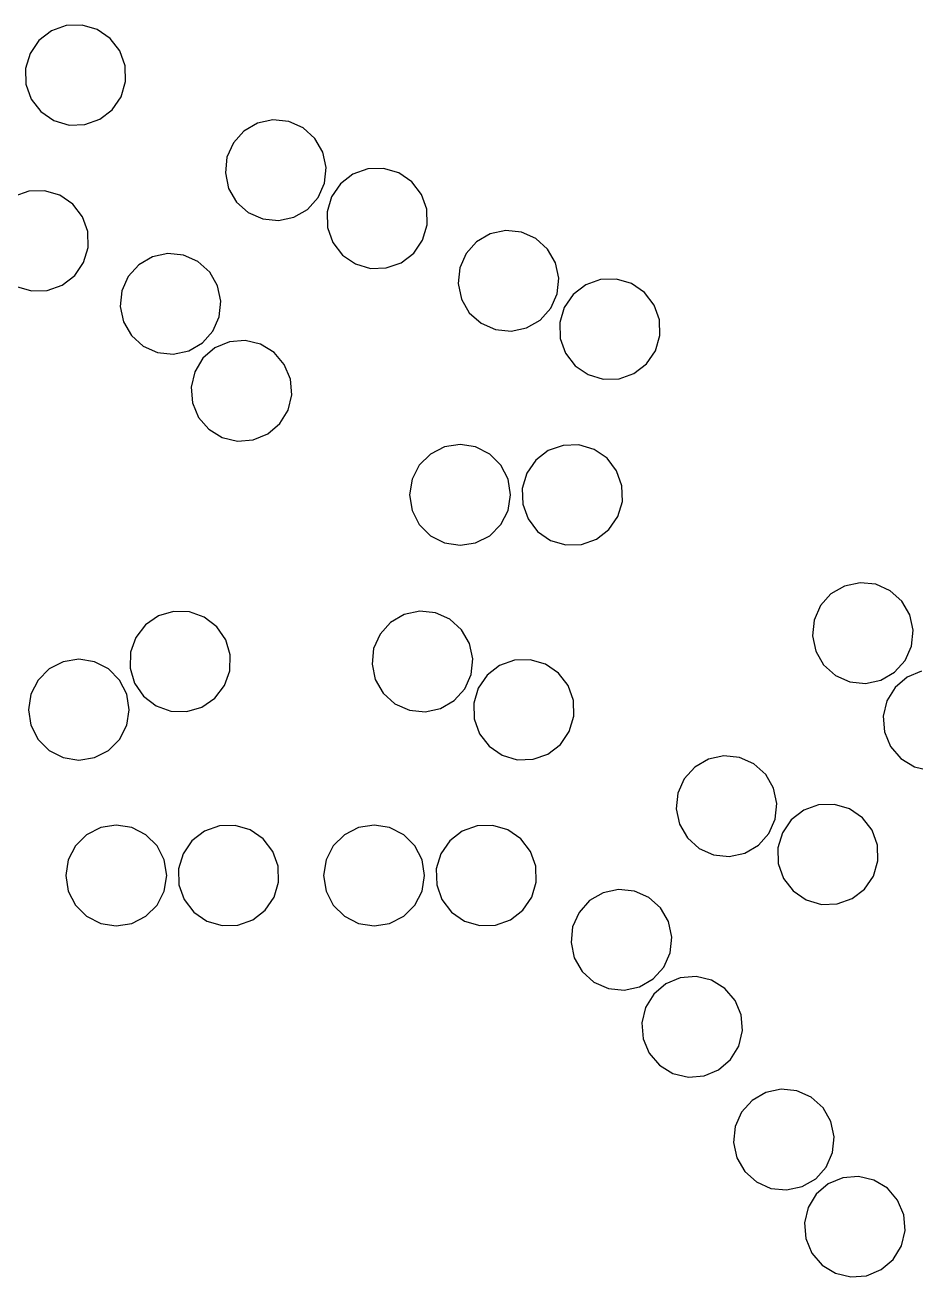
# Model space of a CAD drawing. Header units: metres. Extents: x -351 to 351, y -124 to 360.
# Drawn here: x 166.7 to 255, y 184.2 to 308.4 of the extents above; entities that cross this region are included whole.
import ezdxf

# ---------------------------------------------------------------- set-up
doc = ezdxf.new("R2010")
doc.units = ezdxf.units.M

msp = doc.modelspace()

# ---------------------------------------------------------------- linework, layer by layer
for p, q in [((170.80298, 308.33817, -623.5383), (169.32878, 307.81476, -623.5383)), ((172.36674, 308.3804, -623.5383), (170.80298, 308.33817, -623.5383)), ((173.86703, 307.93732, -623.5383), (172.36674, 308.3804, -623.5383)), ((175.15698, 307.05234, -623.5383), (173.86703, 307.93732, -623.5383)), ((168.08849, 306.86145, -623.5383), (167.20349, 305.5715, -623.5383)), ((169.32878, 307.81476, -623.5383), (168.08849, 306.86145, -623.5383)), ((176.1103, 305.812, -623.5383), (175.15698, 307.05234, -623.5383)), ((167.20349, 305.5715, -623.5383), (166.7604, 304.07123, -623.5383)), ((176.6337, 304.33783, -623.5383), (176.1103, 305.812, -623.5383)), ((176.67593, 302.77405, -623.5383), (176.6337, 304.33783, -623.5383)), ((166.7604, 304.07123, -623.5383), (166.80264, 302.50745, -623.5383)), ((166.80264, 302.50745, -623.5383), (167.32603, 301.03326, -623.5383)), ((176.23285, 301.27377, -623.5383), (176.67593, 302.77405, -623.5383)), ((167.32603, 301.03326, -623.5383), (168.27936, 299.79294, -623.5383)), ((175.34785, 299.98383, -623.5383), (176.23285, 301.27377, -623.5383)), ((168.27936, 299.79294, -623.5383), (169.5693, 298.90796, -623.5383)), ((174.10756, 299.03052, -623.5383), (175.34785, 299.98383, -623.5383)), ((169.5693, 298.90796, -623.5383), (171.0696, 298.46487, -623.5383)), ((171.0696, 298.46487, -623.5383), (172.63336, 298.5071, -623.5383)), ((172.63336, 298.5071, -623.5383), (174.10756, 299.03052, -623.5383)), ((189.75426, 298.6465, -623.5383), (188.40077, 297.86212, -623.5383)), ((191.28387, 298.97424, -623.5383), (189.75426, 298.6465, -623.5383)), ((192.83992, 298.81326, -623.5383), (191.28387, 298.97424, -623.5383)), ((194.27007, 298.17935, -623.5383), (192.83992, 298.81326, -623.5383)), ((195.43431, 297.1345, -623.5383), (194.27007, 298.17935, -623.5383)), ((188.40077, 297.86212, -623.5383), (187.35593, 296.69788, -623.5383)), ((196.21869, 295.781, -623.5383), (195.43431, 297.1345, -623.5383)), ((187.35593, 296.69788, -623.5383), (186.72198, 295.26773, -623.5383)), ((196.54645, 294.25137, -623.5383), (196.21869, 295.781, -623.5383)), ((186.72198, 295.26773, -623.5383), (186.561, 293.7117, -623.5383)), ((186.561, 293.7117, -623.5383), (186.88876, 292.18207, -623.5383)), ((196.38547, 292.69534, -623.5383), (196.54645, 294.25137, -623.5383)), ((199.21031, 293.59204, -623.5383), (197.97002, 292.63873, -623.5383)), ((200.68451, 294.11545, -623.5383), (199.21031, 293.59204, -623.5383)), ((202.24828, 294.15768, -623.5383), (200.68451, 294.11545, -623.5383)), ((203.74857, 293.7146, -623.5383), (202.24828, 294.15768, -623.5383)), ((205.03851, 292.82962, -623.5383), (203.74857, 293.7146, -623.5383)), ((167.08932, 291.89493, -623.5383), (165.61513, 291.37152, -623.5383)), ((168.65309, 291.93716, -623.5383), (167.08932, 291.89493, -623.5383)), ((170.15338, 291.49408, -623.5383), (168.65309, 291.93716, -623.5383)), ((186.88876, 292.18207, -623.5383), (187.67314, 290.82858, -623.5383)), ((195.75153, 291.2652, -623.5383), (196.38547, 292.69534, -623.5383)), ((197.97002, 292.63873, -623.5383), (197.08502, 291.3488, -623.5383)), ((205.99184, 291.5893, -623.5383), (205.03851, 292.82962, -623.5383)), ((171.44333, 290.6091, -623.5383), (170.15338, 291.49408, -623.5383)), ((172.39665, 289.36877, -623.5383), (171.44333, 290.6091, -623.5383)), ((187.67314, 290.82858, -623.5383), (188.8374, 289.78372, -623.5383)), ((194.70668, 290.10095, -623.5383), (195.75153, 291.2652, -623.5383)), ((197.08502, 291.3488, -623.5383), (196.64194, 289.8485, -623.5383)), ((206.51523, 290.1151, -623.5383), (205.99184, 291.5893, -623.5383)), ((172.92004, 287.8946, -623.5383), (172.39665, 289.36877, -623.5383)), ((188.8374, 289.78372, -623.5383), (190.26753, 289.1498, -623.5383)), ((191.82358, 288.98883, -623.5383), (193.3532, 289.31656, -623.5383)), ((193.3532, 289.31656, -623.5383), (194.70668, 290.10095, -623.5383)), ((196.64194, 289.8485, -623.5383), (196.68417, 288.28473, -623.5383)), ((206.55746, 288.55133, -623.5383), (206.51523, 290.1151, -623.5383)), ((190.26753, 289.1498, -623.5383), (191.82358, 288.98883, -623.5383)), ((196.68417, 288.28473, -623.5383), (197.20757, 286.81055, -623.5383)), ((206.11438, 287.05106, -623.5383), (206.55746, 288.55133, -623.5383)), ((172.96228, 286.3308, -623.5383), (172.92004, 287.8946, -623.5383)), ((205.22939, 285.7611, -623.5383), (206.11438, 287.05106, -623.5383)), ((211.46313, 286.88507, -623.5383), (210.41829, 285.72083, -623.5383)), ((212.81662, 287.66946, -623.5383), (211.46313, 286.88507, -623.5383)), ((214.34624, 287.9972, -623.5383), (212.81662, 287.66946, -623.5383)), ((215.90228, 287.8362, -623.5383), (214.34624, 287.9972, -623.5383)), ((217.33243, 287.2023, -623.5383), (215.90228, 287.8362, -623.5383)), ((218.49667, 286.15744, -623.5383), (217.33243, 287.2023, -623.5383)), ((172.5192, 284.83054, -623.5383), (172.96228, 286.3308, -623.5383)), ((180.86383, 285.72305, -623.5383), (179.33421, 285.39532, -623.5383)), ((182.41988, 285.56207, -623.5383), (180.86383, 285.72305, -623.5383)), ((197.20757, 286.81055, -623.5383), (198.16089, 285.57022, -623.5383)), ((203.98909, 284.8078, -623.5383), (205.22939, 285.7611, -623.5383)), ((210.41829, 285.72083, -623.5383), (209.78435, 284.29068, -623.5383)), ((219.28105, 284.80396, -623.5383), (218.49667, 286.15744, -623.5383)), ((171.6342, 283.5406, -623.5383), (172.5192, 284.83054, -623.5383)), ((177.98073, 284.61093, -623.5383), (176.93588, 283.4467, -623.5383)), ((179.33421, 285.39532, -623.5383), (177.98073, 284.61093, -623.5383)), ((183.85002, 284.92816, -623.5383), (182.41988, 285.56207, -623.5383)), ((185.01425, 283.8833, -623.5383), (183.85002, 284.92816, -623.5383)), ((198.16089, 285.57022, -623.5383), (199.45084, 284.68524, -623.5383)), ((199.45084, 284.68524, -623.5383), (200.95113, 284.24216, -623.5383)), ((202.5149, 284.2844, -623.5383), (203.98909, 284.8078, -623.5383)), ((219.6088, 283.27432, -623.5383), (219.28105, 284.80396, -623.5383)), ((170.3939, 282.58728, -623.5383), (171.6342, 283.5406, -623.5383)), ((176.93588, 283.4467, -623.5383), (176.30194, 282.01654, -623.5383)), ((185.79865, 282.52982, -623.5383), (185.01425, 283.8833, -623.5383)), ((200.95113, 284.24216, -623.5383), (202.5149, 284.2844, -623.5383)), ((209.78435, 284.29068, -623.5383), (209.62338, 282.73465, -623.5383)), ((219.44783, 281.7183, -623.5383), (219.6088, 283.27432, -623.5383)), ((223.74687, 283.1384, -623.5383), (222.27267, 282.615, -623.5383)), ((225.31064, 283.18063, -623.5383), (223.74687, 283.1384, -623.5383)), ((226.81093, 282.73755, -623.5383), (225.31064, 283.18063, -623.5383)), ((165.85565, 282.46472, -623.5383), (167.35594, 282.02164, -623.5383)), ((167.35594, 282.02164, -623.5383), (168.91971, 282.06387, -623.5383)), ((168.91971, 282.06387, -623.5383), (170.3939, 282.58728, -623.5383)), ((176.30194, 282.01654, -623.5383), (176.14098, 280.4605, -623.5383)), ((186.12639, 281.00018, -623.5383), (185.79865, 282.52982, -623.5383)), ((209.62338, 282.73465, -623.5383), (209.95113, 281.20502, -623.5383)), ((222.27267, 282.615, -623.5383), (221.03238, 281.66168, -623.5383)), ((228.10088, 281.85257, -623.5383), (226.81093, 282.73755, -623.5383)), ((185.96542, 279.44415, -623.5383), (186.12639, 281.00018, -623.5383)), ((209.95113, 281.20502, -623.5383), (210.7355, 279.85153, -623.5383)), ((218.81389, 280.28815, -623.5383), (219.44783, 281.7183, -623.5383)), ((221.03238, 281.66168, -623.5383), (220.14737, 280.37173, -623.5383)), ((229.0542, 280.61224, -623.5383), (228.10088, 281.85257, -623.5383)), ((176.14098, 280.4605, -623.5383), (176.46872, 278.93088, -623.5383)), ((185.33148, 278.014, -623.5383), (185.96542, 279.44415, -623.5383)), ((210.7355, 279.85153, -623.5383), (211.89977, 278.80667, -623.5383)), ((217.76904, 279.1239, -623.5383), (218.81389, 280.28815, -623.5383)), ((220.14737, 280.37173, -623.5383), (219.7043, 278.87146, -623.5383)), ((229.57759, 279.13806, -623.5383), (229.0542, 280.61224, -623.5383)), ((176.46872, 278.93088, -623.5383), (177.25311, 277.5774, -623.5383)), ((211.89977, 278.80667, -623.5383), (213.3299, 278.17276, -623.5383)), ((213.3299, 278.17276, -623.5383), (214.88594, 278.01178, -623.5383)), ((214.88594, 278.01178, -623.5383), (216.41556, 278.3395, -623.5383)), ((216.41556, 278.3395, -623.5383), (217.76904, 279.1239, -623.5383)), ((219.7043, 278.87146, -623.5383), (219.74654, 277.30768, -623.5383)), ((229.61983, 277.57428, -623.5383), (229.57759, 279.13806, -623.5383)), ((177.25311, 277.5774, -623.5383), (178.41736, 276.53253, -623.5383)), ((184.28664, 276.84976, -623.5383), (185.33148, 278.014, -623.5383)), ((186.97041, 276.95435, -623.5383), (185.52663, 276.35214, -623.5383)), ((188.52963, 277.0809, -623.5383), (186.97041, 276.95435, -623.5383)), ((190.05164, 276.71945, -623.5383), (188.52963, 277.0809, -623.5383)), ((219.74654, 277.30768, -623.5383), (220.26993, 275.8335, -623.5383)), ((229.17676, 276.074, -623.5383), (229.61983, 277.57428, -623.5383)), ((178.41736, 276.53253, -623.5383), (179.84749, 275.89862, -623.5383)), ((179.84749, 275.89862, -623.5383), (181.40353, 275.73764, -623.5383)), ((181.40353, 275.73764, -623.5383), (182.93315, 276.06537, -623.5383)), ((182.93315, 276.06537, -623.5383), (184.28664, 276.84976, -623.5383)), ((185.52663, 276.35214, -623.5383), (184.33958, 275.33328, -623.5383)), ((191.38747, 275.90536, -623.5383), (190.05164, 276.71945, -623.5383)), ((192.40634, 274.71832, -623.5383), (191.38747, 275.90536, -623.5383)), ((220.26993, 275.8335, -623.5383), (221.22325, 274.59317, -623.5383)), ((228.29175, 274.78406, -623.5383), (229.17676, 276.074, -623.5383)), ((184.33958, 275.33328, -623.5383), (183.52548, 273.99744, -623.5383)), ((193.00854, 273.27454, -623.5383), (192.40634, 274.71832, -623.5383)), ((221.22325, 274.59317, -623.5383), (222.5132, 273.7082, -623.5383)), ((227.05145, 273.83075, -623.5383), (228.29175, 274.78406, -623.5383)), ((183.52548, 273.99744, -623.5383), (183.16403, 272.47543, -623.5383)), ((193.1351, 271.7153, -623.5383), (193.00854, 273.27454, -623.5383)), ((222.5132, 273.7082, -623.5383), (224.01349, 273.2651, -623.5383)), ((224.01349, 273.2651, -623.5383), (225.57726, 273.30734, -623.5383)), ((225.57726, 273.30734, -623.5383), (227.05145, 273.83075, -623.5383)), ((183.16403, 272.47543, -623.5383), (183.29059, 270.9162, -623.5383)), ((183.29059, 270.9162, -623.5383), (183.89279, 269.4724, -623.5383)), ((192.77365, 270.1933, -623.5383), (193.1351, 271.7153, -623.5383)), ((183.89279, 269.4724, -623.5383), (184.91167, 268.28537, -623.5383)), ((191.95955, 268.85745, -623.5383), (192.77365, 270.1933, -623.5383)), ((184.91167, 268.28537, -623.5383), (186.2475, 267.47128, -623.5383)), ((190.7725, 267.8386, -623.5383), (191.95955, 268.85745, -623.5383)), ((186.2475, 267.47128, -623.5383), (187.7695, 267.10983, -623.5383)), ((187.7695, 267.10983, -623.5383), (189.32872, 267.2364, -623.5383)), ((189.32872, 267.2364, -623.5383), (190.7725, 267.8386, -623.5383)), ((206.8836, 265.82468, -623.5383), (205.77744, 264.71854, -623.5383)), ((208.27744, 266.53488, -623.5383), (206.8836, 265.82468, -623.5383)), ((209.82253, 266.7796, -623.5383), (208.27744, 266.53488, -623.5383)), ((211.36761, 266.53488, -623.5383), (209.82253, 266.7796, -623.5383)), ((212.76144, 265.82468, -623.5383), (211.36761, 266.53488, -623.5383)), ((213.86761, 264.71854, -623.5383), (212.76144, 265.82468, -623.5383)), ((218.55902, 266.17172, -623.5383), (217.31873, 265.2184, -623.5383)), ((220.03322, 266.69513, -623.5383), (218.55902, 266.17172, -623.5383)), ((221.59698, 266.73737, -623.5383), (220.03322, 266.69513, -623.5383)), ((223.09727, 266.29428, -623.5383), (221.59698, 266.73737, -623.5383)), ((224.38722, 265.4093, -623.5383), (223.09727, 266.29428, -623.5383)), ((205.77744, 264.71854, -623.5383), (205.06725, 263.32468, -623.5383)), ((214.5778, 263.32468, -623.5383), (213.86761, 264.71854, -623.5383)), ((217.31873, 265.2184, -623.5383), (216.43372, 263.92847, -623.5383)), ((225.34055, 264.16898, -623.5383), (224.38722, 265.4093, -623.5383)), ((205.06725, 263.32468, -623.5383), (204.82253, 261.7796, -623.5383)), ((214.82253, 261.7796, -623.5383), (214.5778, 263.32468, -623.5383)), ((216.43372, 263.92847, -623.5383), (215.99065, 262.4282, -623.5383)), ((225.86394, 262.6948, -623.5383), (225.34055, 264.16898, -623.5383)), ((215.99065, 262.4282, -623.5383), (216.03288, 260.8644, -623.5383)), ((225.90617, 261.131, -623.5383), (225.86394, 262.6948, -623.5383)), ((204.82253, 261.7796, -623.5383), (205.06725, 260.23453, -623.5383)), ((214.5778, 260.23453, -623.5383), (214.82253, 261.7796, -623.5383)), ((216.03288, 260.8644, -623.5383), (216.55627, 259.39023, -623.5383)), ((225.4631, 259.63074, -623.5383), (225.90617, 261.131, -623.5383)), ((205.06725, 260.23453, -623.5383), (205.77744, 258.84067, -623.5383)), ((213.86761, 258.84067, -623.5383), (214.5778, 260.23453, -623.5383)), ((224.5781, 258.3408, -623.5383), (225.4631, 259.63074, -623.5383)), ((205.77744, 258.84067, -623.5383), (206.88359, 257.73453, -623.5383)), ((212.76144, 257.73453, -623.5383), (213.86761, 258.84067, -623.5383)), ((216.55627, 259.39023, -623.5383), (217.5096, 258.1499, -623.5383)), ((223.3378, 257.38748, -623.5383), (224.5781, 258.3408, -623.5383)), ((206.88359, 257.73453, -623.5383), (208.27744, 257.02432, -623.5383)), ((208.27744, 257.02432, -623.5383), (209.82253, 256.7796, -623.5383)), ((209.82253, 256.7796, -623.5383), (211.36761, 257.02432, -623.5383)), ((211.36761, 257.02432, -623.5383), (212.76144, 257.73453, -623.5383)), ((217.5096, 258.1499, -623.5383), (218.79955, 257.26492, -623.5383)), ((218.79955, 257.26492, -623.5383), (220.29984, 256.82184, -623.5383)), ((221.8636, 256.86407, -623.5383), (223.3378, 257.38748, -623.5383)), ((220.29984, 256.82184, -623.5383), (221.8636, 256.86407, -623.5383)), ((247.9328, 252.74431, -623.5383), (246.57932, 251.95993, -623.5383)), ((249.46242, 253.07207, -623.5383), (247.9328, 252.74431, -623.5383)), ((251.01846, 252.91109, -623.5383), (249.46242, 253.07207, -623.5383)), ((252.44861, 252.27715, -623.5383), (251.01846, 252.91109, -623.5383)), ((253.61285, 251.2323, -623.5383), (252.44861, 252.27715, -623.5383)), ((246.57932, 251.95993, -623.5383), (245.53447, 250.79568, -623.5383)), ((254.39723, 249.87881, -623.5383), (253.61285, 251.2323, -623.5383)), ((179.9391, 249.77066, -623.5383), (178.64915, 248.88567, -623.5383)), ((181.43939, 250.21375, -623.5383), (179.9391, 249.77066, -623.5383)), ((183.00317, 250.17151, -623.5383), (181.43939, 250.21375, -623.5383)), ((184.47736, 249.64812, -623.5383), (183.00317, 250.17151, -623.5383)), ((185.71765, 248.6948, -623.5383), (184.47736, 249.64812, -623.5383)), ((204.29124, 249.92094, -623.5383), (202.93776, 249.13657, -623.5383)), ((205.82086, 250.24869, -623.5383), (204.29124, 249.92094, -623.5383)), ((207.3769, 250.08772, -623.5383), (205.82086, 250.24869, -623.5383)), ((208.80705, 249.45378, -623.5383), (207.3769, 250.08772, -623.5383)), ((245.53447, 250.79568, -623.5383), (244.90053, 249.36554, -623.5383)), ((254.72498, 248.3492, -623.5383), (254.39723, 249.87881, -623.5383)), ((178.64915, 248.88567, -623.5383), (177.69583, 247.64537, -623.5383)), ((186.60266, 247.40485, -623.5383), (185.71765, 248.6948, -623.5383)), ((202.93776, 249.13657, -623.5383), (201.89291, 247.97232, -623.5383)), ((209.9713, 248.40894, -623.5383), (208.80705, 249.45378, -623.5383)), ((210.75568, 247.05545, -623.5383), (209.9713, 248.40894, -623.5383)), ((244.90053, 249.36554, -623.5383), (244.73956, 247.8095, -623.5383)), ((254.56401, 246.79315, -623.5383), (254.72498, 248.3492, -623.5383)), ((177.69583, 247.64537, -623.5383), (177.17244, 246.17117, -623.5383)), ((187.04573, 245.90456, -623.5383), (186.60266, 247.40485, -623.5383)), ((201.89291, 247.97232, -623.5383), (201.25897, 246.54218, -623.5383)), ((244.73956, 247.8095, -623.5383), (245.0673, 246.27988, -623.5383)), ((177.17244, 246.17117, -623.5383), (177.1302, 244.6074, -623.5383)), ((187.0035, 244.34079, -623.5383), (187.04573, 245.90456, -623.5383)), ((201.25897, 246.54218, -623.5383), (201.09799, 244.98613, -623.5383)), ((211.08344, 245.52583, -623.5383), (210.75568, 247.05545, -623.5383)), ((245.0673, 246.27988, -623.5383), (245.85168, 244.92639, -623.5383)), ((253.93007, 245.363, -623.5383), (254.56401, 246.79315, -623.5383)), ((170.4969, 245.22966, -623.5383), (169.10306, 244.51947, -623.5383)), ((172.04199, 245.47438, -623.5383), (170.4969, 245.22966, -623.5383)), ((173.58708, 245.22966, -623.5383), (172.04199, 245.47438, -623.5383)), ((174.98093, 244.51947, -623.5383), (173.58708, 245.22966, -623.5383)), ((177.1302, 244.6074, -623.5383), (177.57327, 243.10712, -623.5383)), ((201.09799, 244.98613, -623.5383), (201.42575, 243.45651, -623.5383)), ((210.92245, 243.96979, -623.5383), (211.08344, 245.52583, -623.5383)), ((213.7473, 244.86652, -623.5383), (212.507, 243.9132, -623.5383)), ((215.2215, 245.38991, -623.5383), (213.7473, 244.86652, -623.5383)), ((216.78526, 245.43214, -623.5383), (215.2215, 245.38991, -623.5383)), ((218.28555, 244.98907, -623.5383), (216.78526, 245.43214, -623.5383)), ((219.5755, 244.10406, -623.5383), (218.28555, 244.98907, -623.5383)), ((245.85168, 244.92639, -623.5383), (247.01595, 243.88155, -623.5383)), ((252.88522, 244.19876, -623.5383), (253.93007, 245.363, -623.5383)), ((167.9969, 243.4133, -623.5383), (167.28671, 242.01947, -623.5383)), ((169.10306, 244.51947, -623.5383), (167.9969, 243.4133, -623.5383)), ((176.08708, 243.41331, -623.5383), (174.98093, 244.51947, -623.5383)), ((176.79727, 242.01947, -623.5383), (176.08708, 243.41331, -623.5383)), ((186.4801, 242.8666, -623.5383), (187.0035, 244.34079, -623.5383)), ((201.42575, 243.45651, -623.5383), (202.21013, 242.10303, -623.5383)), ((210.28851, 242.53964, -623.5383), (210.92245, 243.96979, -623.5383)), ((212.507, 243.9132, -623.5383), (211.62201, 242.62325, -623.5383)), ((220.52882, 242.86377, -623.5383), (219.5755, 244.10406, -623.5383)), ((247.01595, 243.88155, -623.5383), (248.44608, 243.2476, -623.5383)), ((250.00212, 243.08664, -623.5383), (251.53174, 243.41438, -623.5383)), ((251.53174, 243.41438, -623.5383), (252.88522, 244.19876, -623.5383)), ((254.12518, 243.70116, -623.5383), (252.93816, 242.68228, -623.5383)), ((255.56898, 244.30336, -623.5383), (254.12518, 243.70116, -623.5383)), ((177.57327, 243.10712, -623.5383), (178.45828, 241.81717, -623.5383)), ((185.52678, 241.6263, -623.5383), (186.4801, 242.8666, -623.5383)), ((209.24367, 241.3754, -623.5383), (210.28851, 242.53964, -623.5383)), ((211.62201, 242.62325, -623.5383), (211.17892, 241.12296, -623.5383)), ((221.05222, 241.38957, -623.5383), (220.52882, 242.86377, -623.5383)), ((248.44608, 243.2476, -623.5383), (250.00212, 243.08664, -623.5383)), ((252.93816, 242.68228, -623.5383), (252.12405, 241.34645, -623.5383)), ((167.28671, 242.01947, -623.5383), (167.04199, 240.47438, -623.5383)), ((177.04199, 240.47438, -623.5383), (176.79727, 242.01947, -623.5383)), ((178.45828, 241.81717, -623.5383), (179.69858, 240.86385, -623.5383)), ((184.23683, 240.7413, -623.5383), (185.52678, 241.6263, -623.5383)), ((202.21013, 242.10303, -623.5383), (203.37439, 241.05818, -623.5383)), ((203.37439, 241.05818, -623.5383), (204.80452, 240.42424, -623.5383)), ((207.89018, 240.59102, -623.5383), (209.24367, 241.3754, -623.5383)), ((211.17892, 241.12296, -623.5383), (211.22116, 239.55919, -623.5383)), ((221.09445, 239.8258, -623.5383), (221.05222, 241.38957, -623.5383)), ((252.12405, 241.34645, -623.5383), (251.7626, 239.82445, -623.5383)), ((167.04199, 240.47438, -623.5383), (167.28671, 238.92929, -623.5383)), ((176.79727, 238.92929, -623.5383), (177.04199, 240.47438, -623.5383)), ((179.69858, 240.86385, -623.5383), (181.17276, 240.34045, -623.5383)), ((181.17276, 240.34045, -623.5383), (182.73654, 240.29822, -623.5383)), ((182.73654, 240.29822, -623.5383), (184.23683, 240.7413, -623.5383)), ((204.80452, 240.42424, -623.5383), (206.36057, 240.26328, -623.5383)), ((206.36057, 240.26328, -623.5383), (207.89018, 240.59102, -623.5383)), ((220.65137, 238.32552, -623.5383), (221.09445, 239.8258, -623.5383)), ((251.7626, 239.82445, -623.5383), (251.88916, 238.26523, -623.5383)), ((167.28671, 238.92929, -623.5383), (167.9969, 237.53546, -623.5383)), ((176.08708, 237.53545, -623.5383), (176.79727, 238.92929, -623.5383)), ((211.22116, 239.55919, -623.5383), (211.74455, 238.08499, -623.5383)), ((167.9969, 237.53546, -623.5383), (169.10306, 236.42929, -623.5383)), ((174.98091, 236.42929, -623.5383), (176.08708, 237.53545, -623.5383)), ((211.74455, 238.08499, -623.5383), (212.69788, 236.8447, -623.5383)), ((219.76637, 237.03557, -623.5383), (220.65137, 238.32552, -623.5383)), ((251.88916, 238.26523, -623.5383), (252.49136, 236.82144, -623.5383)), ((169.10306, 236.42929, -623.5383), (170.4969, 235.7191, -623.5383)), ((173.58708, 235.7191, -623.5383), (174.98091, 236.42929, -623.5383)), ((212.69788, 236.8447, -623.5383), (213.98782, 235.95969, -623.5383)), ((213.98782, 235.95969, -623.5383), (215.48811, 235.51662, -623.5383)), ((217.05188, 235.55885, -623.5383), (218.52608, 236.08224, -623.5383)), ((218.52608, 236.08224, -623.5383), (219.76637, 237.03557, -623.5383)), ((252.49136, 236.82144, -623.5383), (253.51024, 235.6344, -623.5383)), ((170.4969, 235.7191, -623.5383), (172.04199, 235.47438, -623.5383)), ((172.04199, 235.47438, -623.5383), (173.58708, 235.7191, -623.5383)), ((215.48811, 235.51662, -623.5383), (217.05188, 235.55885, -623.5383)), ((233.07822, 234.79057, -623.5383), (232.03337, 233.62634, -623.5383)), ((234.4317, 235.57497, -623.5383), (233.07822, 234.79057, -623.5383)), ((235.96132, 235.90271, -623.5383), (234.4317, 235.57497, -623.5383)), ((237.51736, 235.74174, -623.5383), (235.96132, 235.90271, -623.5383)), ((238.94751, 235.1078, -623.5383), (237.51736, 235.74174, -623.5383)), ((240.11174, 234.06296, -623.5383), (238.94751, 235.1078, -623.5383)), ((253.51024, 235.6344, -623.5383), (254.84607, 234.8203, -623.5383)), ((254.84607, 234.8203, -623.5383), (256.36807, 234.45885, -623.5383)), ((232.03337, 233.62634, -623.5383), (231.39943, 232.1962, -623.5383)), ((240.89613, 232.70947, -623.5383), (240.11174, 234.06296, -623.5383)), ((231.39943, 232.1962, -623.5383), (231.23846, 230.64015, -623.5383)), ((241.22388, 231.17986, -623.5383), (240.89613, 232.70947, -623.5383)), ((241.06291, 229.62381, -623.5383), (241.22388, 231.17986, -623.5383)), ((245.36195, 231.04393, -623.5383), (243.88776, 230.52054, -623.5383)), ((246.92572, 231.08617, -623.5383), (245.36195, 231.04393, -623.5383)), ((248.42601, 230.6431, -623.5383), (246.92572, 231.08617, -623.5383)), ((231.23846, 230.64015, -623.5383), (231.56621, 229.11053, -623.5383)), ((243.88776, 230.52054, -623.5383), (242.64746, 229.56721, -623.5383)), ((249.71596, 229.75809, -623.5383), (248.42601, 230.6431, -623.5383)), ((250.66928, 228.51779, -623.5383), (249.71596, 229.75809, -623.5383)), ((174.21056, 228.78642, -623.5383), (172.81673, 228.07623, -623.5383)), ((175.75565, 229.03114, -623.5383), (174.21056, 228.78642, -623.5383)), ((177.30074, 228.78642, -623.5383), (175.75565, 229.03114, -623.5383)), ((178.69458, 228.07623, -623.5383), (177.30074, 228.78642, -623.5383)), ((185.96634, 228.94667, -623.5383), (184.49214, 228.42328, -623.5383)), ((187.5301, 228.9889, -623.5383), (185.96634, 228.94667, -623.5383)), ((189.0304, 228.54584, -623.5383), (187.5301, 228.9889, -623.5383)), ((190.32034, 227.66083, -623.5383), (189.0304, 228.54584, -623.5383)), ((199.75206, 228.78642, -623.5383), (198.35823, 228.07623, -623.5383)), ((201.29715, 229.03114, -623.5383), (199.75206, 228.78642, -623.5383)), ((202.84224, 228.78642, -623.5383), (201.29715, 229.03114, -623.5383)), ((204.23608, 228.07623, -623.5383), (202.84224, 228.78642, -623.5383)), ((211.50784, 228.94667, -623.5383), (210.03365, 228.42328, -623.5383)), ((213.07161, 228.9889, -623.5383), (211.50784, 228.94667, -623.5383)), ((214.5719, 228.54584, -623.5383), (213.07161, 228.9889, -623.5383)), ((215.86185, 227.66083, -623.5383), (214.5719, 228.54584, -623.5383)), ((231.56621, 229.11053, -623.5383), (232.35059, 227.75705, -623.5383)), ((240.42897, 228.19366, -623.5383), (241.06291, 229.62381, -623.5383)), ((242.64746, 229.56721, -623.5383), (241.76245, 228.27727, -623.5383)), ((251.19267, 227.0436, -623.5383), (250.66928, 228.51779, -623.5383)), ((172.81673, 228.07623, -623.5383), (171.71056, 226.97006, -623.5383)), ((179.80074, 226.97006, -623.5383), (178.69458, 228.07623, -623.5383)), ((183.25185, 227.46996, -623.5383), (182.36685, 226.18001, -623.5383)), ((184.49214, 228.42328, -623.5383), (183.25185, 227.46996, -623.5383)), ((191.27367, 226.42053, -623.5383), (190.32034, 227.66083, -623.5383)), ((198.35823, 228.07623, -623.5383), (197.25206, 226.97006, -623.5383)), ((205.34224, 226.97006, -623.5383), (204.23608, 228.07623, -623.5383)), ((208.79335, 227.46996, -623.5383), (207.90836, 226.18001, -623.5383)), ((210.03365, 228.42328, -623.5383), (208.79335, 227.46996, -623.5383)), ((216.81517, 226.42053, -623.5383), (215.86185, 227.66083, -623.5383)), ((232.35059, 227.75705, -623.5383), (233.51485, 226.7122, -623.5383)), ((239.38412, 227.02942, -623.5383), (240.42897, 228.19366, -623.5383)), ((241.76245, 228.27727, -623.5383), (241.31938, 226.77698, -623.5383)), ((171.71056, 226.97006, -623.5383), (171.00037, 225.57623, -623.5383)), ((180.51093, 225.57623, -623.5383), (179.80074, 226.97006, -623.5383)), ((182.36685, 226.18001, -623.5383), (181.92377, 224.67972, -623.5383)), ((191.79706, 224.94633, -623.5383), (191.27367, 226.42053, -623.5383)), ((197.25206, 226.97006, -623.5383), (196.54187, 225.57623, -623.5383)), ((206.05243, 225.57623, -623.5383), (205.34224, 226.97006, -623.5383)), ((207.90836, 226.18001, -623.5383), (207.46527, 224.67972, -623.5383)), ((217.33856, 224.94633, -623.5383), (216.81517, 226.42053, -623.5383)), ((233.51485, 226.7122, -623.5383), (234.94498, 226.07826, -623.5383)), ((234.94498, 226.07826, -623.5383), (236.50102, 225.9173, -623.5383)), ((236.50102, 225.9173, -623.5383), (238.03064, 226.24504, -623.5383)), ((238.03064, 226.24504, -623.5383), (239.38412, 227.02942, -623.5383)), ((241.31938, 226.77698, -623.5383), (241.36162, 225.21321, -623.5383)), ((251.23491, 225.47983, -623.5383), (251.19267, 227.0436, -623.5383)), ((171.00037, 225.57623, -623.5383), (170.75565, 224.03114, -623.5383)), ((180.75565, 224.03114, -623.5383), (180.51093, 225.57623, -623.5383)), ((191.8393, 223.38257, -623.5383), (191.79706, 224.94633, -623.5383)), ((196.54187, 225.57623, -623.5383), (196.29715, 224.03114, -623.5383)), ((206.29715, 224.03114, -623.5383), (206.05243, 225.57623, -623.5383)), ((217.3808, 223.38257, -623.5383), (217.33856, 224.94633, -623.5383)), ((241.36162, 225.21321, -623.5383), (241.88501, 223.73901, -623.5383)), ((250.79184, 223.97954, -623.5383), (251.23491, 225.47983, -623.5383)), ((170.75565, 224.03114, -623.5383), (171.00037, 222.48605, -623.5383)), ((180.51093, 222.48605, -623.5383), (180.75565, 224.03114, -623.5383)), ((181.92377, 224.67972, -623.5383), (181.966, 223.11595, -623.5383)), ((196.29715, 224.03114, -623.5383), (196.54187, 222.48605, -623.5383)), ((206.05243, 222.48605, -623.5383), (206.29715, 224.03114, -623.5383)), ((207.46527, 224.67972, -623.5383), (207.5075, 223.11595, -623.5383)), ((241.88501, 223.73901, -623.5383), (242.83833, 222.49872, -623.5383)), ((249.90683, 222.68959, -623.5383), (250.79184, 223.97954, -623.5383)), ((171.00037, 222.48605, -623.5383), (171.71056, 221.09222, -623.5383)), ((179.80074, 221.09222, -623.5383), (180.51093, 222.48605, -623.5383)), ((181.966, 223.11595, -623.5383), (182.4894, 221.64175, -623.5383)), ((191.39621, 221.88228, -623.5383), (191.8393, 223.38257, -623.5383)), ((196.54187, 222.48605, -623.5383), (197.25206, 221.09222, -623.5383)), ((205.34224, 221.09222, -623.5383), (206.05243, 222.48605, -623.5383)), ((207.5075, 223.11595, -623.5383), (208.0309, 221.64175, -623.5383)), ((216.93771, 221.88228, -623.5383), (217.3808, 223.38257, -623.5383)), ((224.01166, 222.32378, -623.5383), (222.65817, 221.53938, -623.5383)), ((225.54128, 222.65152, -623.5383), (224.01166, 222.32378, -623.5383)), ((227.09732, 222.49055, -623.5383), (225.54128, 222.65152, -623.5383)), ((228.52747, 221.85661, -623.5383), (227.09732, 222.49055, -623.5383)), ((242.83833, 222.49872, -623.5383), (244.12828, 221.61371, -623.5383)), ((248.66653, 221.73627, -623.5383), (249.90683, 222.68959, -623.5383)), ((171.71056, 221.09222, -623.5383), (172.81671, 219.98605, -623.5383)), ((178.69456, 219.98605, -623.5383), (179.80074, 221.09222, -623.5383)), ((182.4894, 221.64175, -623.5383), (183.44272, 220.40146, -623.5383)), ((190.51122, 220.59233, -623.5383), (191.39621, 221.88228, -623.5383)), ((197.25206, 221.09222, -623.5383), (198.35822, 219.98605, -623.5383)), ((204.23607, 219.98605, -623.5383), (205.34224, 221.09222, -623.5383)), ((208.0309, 221.64175, -623.5383), (208.98422, 220.40146, -623.5383)), ((216.05272, 220.59233, -623.5383), (216.93771, 221.88228, -623.5383)), ((222.65817, 221.53938, -623.5383), (221.61333, 220.37515, -623.5383)), ((229.6917, 220.81177, -623.5383), (228.52747, 221.85661, -623.5383)), ((244.12828, 221.61371, -623.5383), (245.62857, 221.17064, -623.5383)), ((245.62857, 221.17064, -623.5383), (247.19234, 221.21288, -623.5383)), ((247.19234, 221.21288, -623.5383), (248.66653, 221.73627, -623.5383)), ((172.81671, 219.98605, -623.5383), (174.21056, 219.27586, -623.5383)), ((177.30074, 219.27586, -623.5383), (178.69456, 219.98605, -623.5383)), ((183.44272, 220.40146, -623.5383), (184.73267, 219.51645, -623.5383)), ((189.27092, 219.639, -623.5383), (190.51122, 220.59233, -623.5383)), ((198.35822, 219.98605, -623.5383), (199.75206, 219.27586, -623.5383)), ((202.84224, 219.27586, -623.5383), (204.23607, 219.98605, -623.5383)), ((208.98422, 220.40146, -623.5383), (210.27417, 219.51645, -623.5383)), ((214.81242, 219.639, -623.5383), (216.05272, 220.59233, -623.5383)), ((221.61333, 220.37515, -623.5383), (220.97939, 218.945, -623.5383)), ((230.47609, 219.45828, -623.5383), (229.6917, 220.81177, -623.5383)), ((174.21056, 219.27586, -623.5383), (175.75565, 219.03114, -623.5383)), ((175.75565, 219.03114, -623.5383), (177.30074, 219.27586, -623.5383)), ((184.73267, 219.51645, -623.5383), (186.23296, 219.07338, -623.5383)), ((186.23296, 219.07338, -623.5383), (187.79672, 219.11562, -623.5383)), ((187.79672, 219.11562, -623.5383), (189.27092, 219.639, -623.5383)), ((199.75206, 219.27586, -623.5383), (201.29715, 219.03114, -623.5383)), ((201.29715, 219.03114, -623.5383), (202.84224, 219.27586, -623.5383)), ((210.27417, 219.51645, -623.5383), (211.77446, 219.07338, -623.5383)), ((211.77446, 219.07338, -623.5383), (213.33823, 219.11562, -623.5383)), ((213.33823, 219.11562, -623.5383), (214.81242, 219.639, -623.5383)), ((220.97939, 218.945, -623.5383), (220.81842, 217.38896, -623.5383)), ((230.80383, 217.92867, -623.5383), (230.47609, 219.45828, -623.5383)), ((220.81842, 217.38896, -623.5383), (221.14616, 215.85934, -623.5383)), ((230.64287, 216.37262, -623.5383), (230.80383, 217.92867, -623.5383)), ((230.00893, 214.94247, -623.5383), (230.64287, 216.37262, -623.5383)), ((221.14616, 215.85934, -623.5383), (221.93054, 214.50586, -623.5383)), ((228.96408, 213.77823, -623.5383), (230.00893, 214.94247, -623.5383)), ((221.93054, 214.50586, -623.5383), (223.0948, 213.46101, -623.5383)), ((227.6106, 212.99385, -623.5383), (228.96408, 213.77823, -623.5383)), ((231.64786, 213.88283, -623.5383), (230.20407, 213.28062, -623.5383)), ((233.20708, 214.00938, -623.5383), (231.64786, 213.88283, -623.5383)), ((234.72908, 213.64793, -623.5383), (233.20708, 214.00938, -623.5383)), ((236.06491, 212.83383, -623.5383), (234.72908, 213.64793, -623.5383)), ((223.0948, 213.46101, -623.5383), (224.52493, 212.82707, -623.5383)), ((224.52493, 212.82707, -623.5383), (226.08098, 212.6661, -623.5383)), ((226.08098, 212.6661, -623.5383), (227.6106, 212.99385, -623.5383)), ((230.20407, 213.28062, -623.5383), (229.01703, 212.26175, -623.5383)), ((237.08379, 211.6468, -623.5383), (236.06491, 212.83383, -623.5383)), ((229.01703, 212.26175, -623.5383), (228.20293, 210.92592, -623.5383)), ((237.68599, 210.203, -623.5383), (237.08379, 211.6468, -623.5383)), ((228.20293, 210.92592, -623.5383), (227.84148, 209.40392, -623.5383)), ((237.81255, 208.64378, -623.5383), (237.68599, 210.203, -623.5383)), ((227.84148, 209.40392, -623.5383), (227.96803, 207.8447, -623.5383)), ((237.4511, 207.12178, -623.5383), (237.81255, 208.64378, -623.5383)), ((227.96803, 207.8447, -623.5383), (228.57024, 206.40091, -623.5383)), ((228.57024, 206.40091, -623.5383), (229.58911, 205.21387, -623.5383)), ((236.637, 205.78595, -623.5383), (237.4511, 207.12178, -623.5383)), ((229.58911, 205.21387, -623.5383), (230.92494, 204.39977, -623.5383)), ((235.44995, 204.76707, -623.5383), (236.637, 205.78595, -623.5383)), ((230.92494, 204.39977, -623.5383), (232.44695, 204.03831, -623.5383)), ((232.44695, 204.03831, -623.5383), (234.00616, 204.16487, -623.5383)), ((234.00616, 204.16487, -623.5383), (235.44995, 204.76707, -623.5383)), ((240.11789, 202.50063, -623.5383), (238.7644, 201.71623, -623.5383)), ((241.6475, 202.82837, -623.5383), (240.11789, 202.50063, -623.5383)), ((243.20355, 202.6674, -623.5383), (241.6475, 202.82837, -623.5383)), ((244.6337, 202.03346, -623.5383), (243.20355, 202.6674, -623.5383)), ((238.7644, 201.71623, -623.5383), (237.71956, 200.552, -623.5383)), ((245.79793, 200.98862, -623.5383), (244.6337, 202.03346, -623.5383)), ((237.71956, 200.552, -623.5383), (237.08562, 199.12186, -623.5383)), ((246.58232, 199.63513, -623.5383), (245.79793, 200.98862, -623.5383)), ((237.08562, 199.12186, -623.5383), (236.92465, 197.56581, -623.5383)), ((246.91006, 198.10551, -623.5383), (246.58232, 199.63513, -623.5383)), ((236.92465, 197.56581, -623.5383), (237.2524, 196.0362, -623.5383)), ((246.7491, 196.54947, -623.5383), (246.91006, 198.10551, -623.5383)), ((246.11516, 195.11932, -623.5383), (246.7491, 196.54947, -623.5383)), ((237.2524, 196.0362, -623.5383), (238.03677, 194.68271, -623.5383)), ((245.07031, 193.95508, -623.5383), (246.11516, 195.11932, -623.5383)), ((238.03677, 194.68271, -623.5383), (239.20103, 193.63786, -623.5383)), ((243.71683, 193.1707, -623.5383), (245.07031, 193.95508, -623.5383)), ((247.75409, 194.05968, -623.5383), (246.3103, 193.45747, -623.5383)), ((249.31331, 194.18623, -623.5383), (247.75409, 194.05968, -623.5383)), ((250.83531, 193.82478, -623.5383), (249.31331, 194.18623, -623.5383)), ((252.17114, 193.01068, -623.5383), (250.83531, 193.82478, -623.5383)), ((239.20103, 193.63786, -623.5383), (240.63116, 193.00392, -623.5383)), ((240.63116, 193.00392, -623.5383), (242.18721, 192.84296, -623.5383)), ((242.18721, 192.84296, -623.5383), (243.71683, 193.1707, -623.5383)), ((246.3103, 193.45747, -623.5383), (245.12326, 192.4386, -623.5383)), ((253.19002, 191.82365, -623.5383), (252.17114, 193.01068, -623.5383)), ((245.12326, 192.4386, -623.5383), (244.30916, 191.10277, -623.5383)), ((253.79222, 190.37985, -623.5383), (253.19002, 191.82365, -623.5383)), ((244.30916, 191.10277, -623.5383), (243.94771, 189.58076, -623.5383)), ((253.91878, 188.82063, -623.5383), (253.79222, 190.37985, -623.5383)), ((243.94771, 189.58076, -623.5383), (244.07426, 188.02155, -623.5383)), ((253.55733, 187.29861, -623.5383), (253.91878, 188.82063, -623.5383)), ((244.07426, 188.02155, -623.5383), (244.67647, 186.57776, -623.5383)), ((244.67647, 186.57776, -623.5383), (245.69534, 185.39072, -623.5383)), ((252.74323, 185.9628, -623.5383), (253.55733, 187.29861, -623.5383)), ((245.69534, 185.39072, -623.5383), (247.03117, 184.57661, -623.5383)), ((251.55618, 184.94392, -623.5383), (252.74323, 185.9628, -623.5383)), ((247.03117, 184.57661, -623.5383), (248.55318, 184.21516, -623.5383)), ((248.55318, 184.21516, -623.5383), (250.1124, 184.34172, -623.5383)), ((250.1124, 184.34172, -623.5383), (251.55618, 184.94392, -623.5383))]:
    msp.add_line(p, q)

doc.saveas('drawing.dxf')
